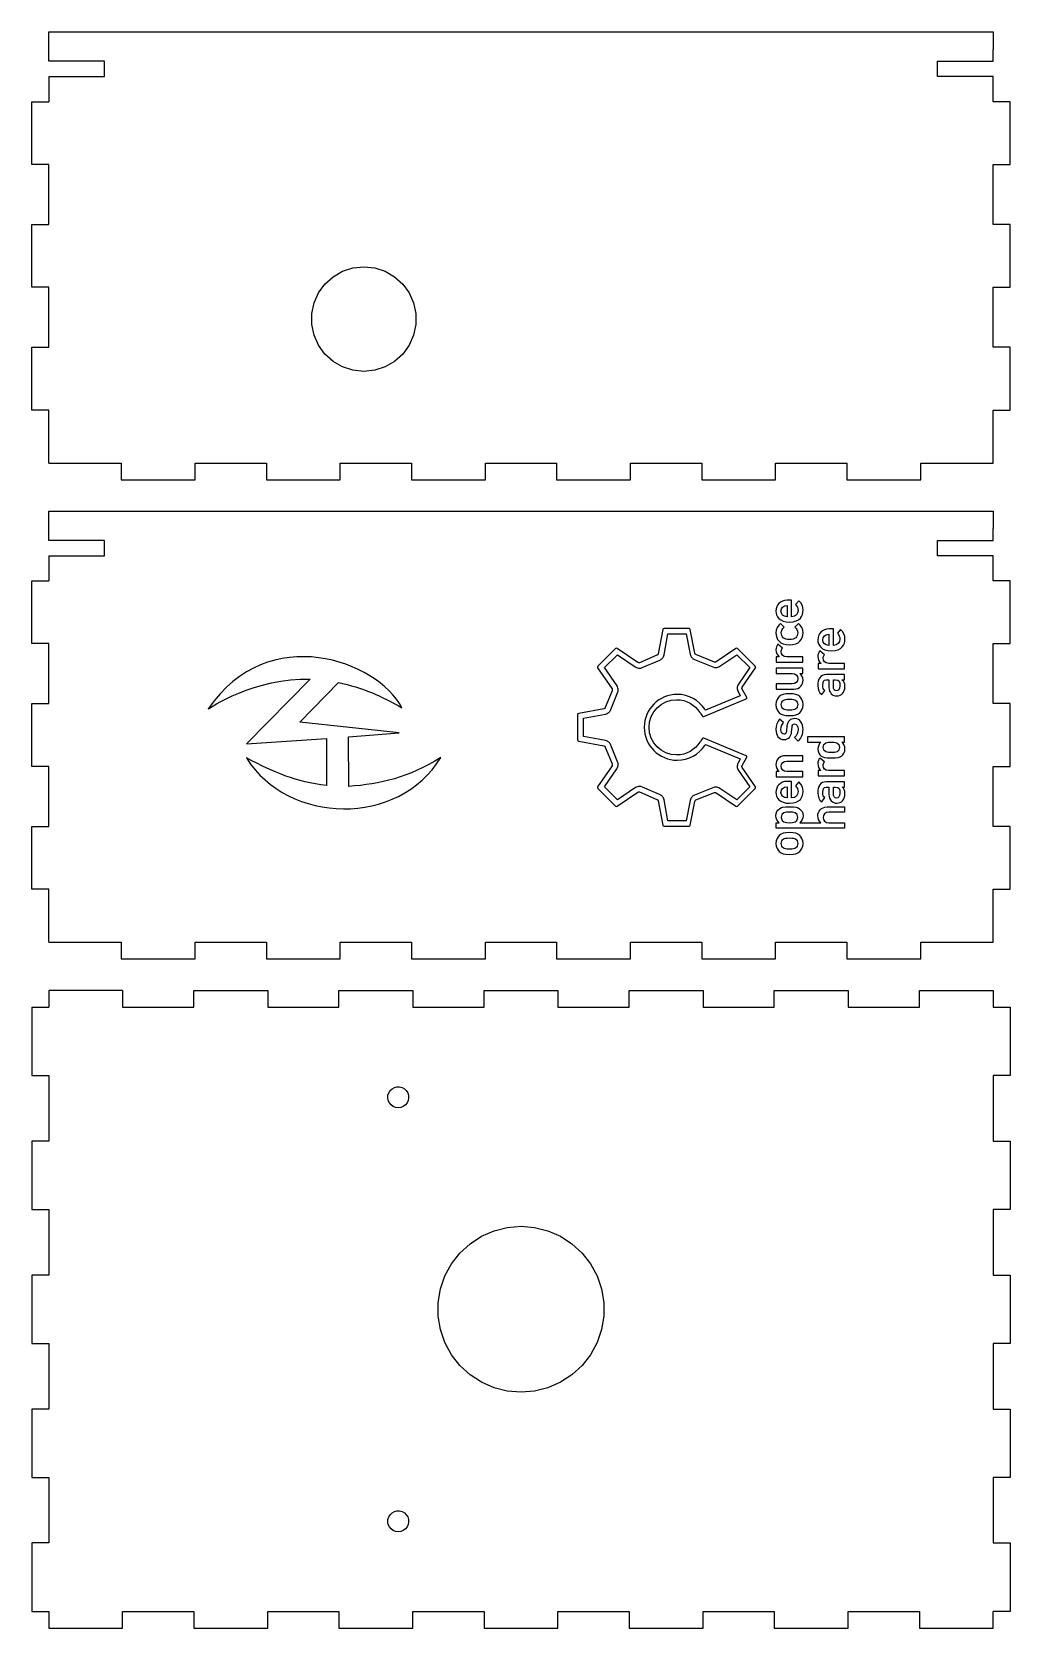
# Model space of a CAD drawing. Extents: x 5 to 414, y 5 to 586.
# Drawn here: x 238.8 to 414, y 5.4 to 291.4 of the extents above; entities that cross this region are included whole.
import ezdxf

# ---------------------------------------------------------------- set-up
doc = ezdxf.new("R2010")
doc.units = 0
for name, color, linetype in [('Enclosure___Back_contour', 7, 'CONTINUOUS'), ('Enclosure___Left_contour', 7, 'CONTINUOUS'), ('Enclosure___Right_contour', 7, 'CONTINUOUS'), ('View003', 7, 'CONTINUOUS')]:
    doc.layers.add(name, color=color, linetype=linetype)

msp = doc.modelspace()

# ---------------------------------------------------------------- linework, layer by layer
at = {"layer": 'Enclosure___Back_contour', "color": 7}
for points in [[(255.02389, 119.676106), (241.7739, 119.676106)], [(241.7739, 119.676106), (241.7739, 116.676101)], [(255.02389, 119.676106), (255.02389, 116.676101), (267.773917, 116.676101), (267.773917, 119.676106), (281.023907, 119.676106), (281.023907, 116.676101), (293.773913, 116.676101), (293.773913, 119.676106), (307.023902, 119.676106), (307.023902, 116.676101), (319.773909, 116.676101), (319.773909, 119.676106), (333.023898, 119.676106), (333.023898, 116.676101), (345.773904, 116.676101), (345.773904, 119.676106), (359.02392, 119.676106), (359.02392, 116.676101), (371.7739, 116.676101), (371.7739, 119.676106), (385.023916, 119.676106), (385.023916, 116.676101), (397.773922, 116.676101), (397.773922, 119.676106), (411.023938, 119.676106), (411.023938, 116.676101), (414.023916, 116.676101), (414.023916, 104.426105), (411.023938, 104.426105), (411.023938, 92.676091), (414.023916, 92.676091), (414.023916, 80.426094), (411.023938, 80.426094), (411.023938, 68.676107), (414.023916, 68.676107), (414.023916, 56.426111), (411.023938, 56.426111), (411.023938, 44.676097), (414.023916, 44.676097), (414.023916, 32.42609), (411.023938, 32.42609), (411.023938, 20.676095), (414.023916, 20.676095), (414.023916, 8.426072), (411.023938, 8.426072)], [(238.773896, 116.676101), (238.773896, 104.426105)], [(238.773896, 116.676101), (241.773901, 116.676101)], [(238.773896, 104.426105), (241.773901, 104.426105)], [(241.7739, 104.426105), (241.7739, 92.676091)], [(302.526912, 100.433092), (302.556915, 100.902093)], [(302.615918, 99.971103), (302.526912, 100.433092)], [(302.556915, 100.902093), (302.701907, 101.349106)], [(302.701907, 101.349106), (302.953923, 101.746114)], [(302.953923, 101.746114), (303.296902, 102.067106)], [(303.296902, 102.067106), (303.708911, 102.294092)], [(303.708911, 102.294092), (304.163915, 102.411091)], [(304.163915, 102.411091), (304.633921, 102.411091)], [(304.633921, 102.411091), (305.088925, 102.294092)], [(305.088925, 102.294092), (305.500908, 102.067106)], [(305.500908, 102.067106), (305.842908, 101.746114)], [(305.842908, 101.746114), (306.094924, 101.349106)], [(306.094924, 101.349106), (306.240921, 100.902093)], [(306.269919, 100.433092), (306.181919, 99.971103)], [(306.240921, 100.902093), (306.269919, 100.433092)], [(302.815916, 99.546103), (302.615917, 99.971103)], [(303.114922, 99.1841), (302.815916, 99.546103)], [(303.494916, 98.907108), (303.114922, 99.1841)], [(303.931902, 98.734097), (303.494916, 98.907108)], [(304.398918, 98.6761), (303.931902, 98.734097)], [(304.864902, 98.734097), (304.398918, 98.6761)], [(305.301915, 98.907108), (304.864902, 98.734097)], [(305.681909, 99.1841), (305.301915, 98.907108)], [(305.98192, 99.546103), (305.681909, 99.1841)], [(306.181919, 99.971103), (305.98192, 99.546103)], [(238.773896, 92.676091), (238.773896, 80.426094)], [(241.7739, 92.676091), (238.773896, 92.676091)], [(238.773896, 80.426094), (241.773901, 80.426094)], [(241.7739, 80.426094), (241.7739, 68.676107)], [(323.949907, 77.223101), (326.398916, 77.426116)], [(326.398916, 77.426116), (328.846921, 77.223101)], [(317.261901, 74.28911), (319.318905, 75.633114)], [(319.318905, 75.633114), (321.568921, 76.620116)], [(321.568921, 76.620116), (323.949907, 77.223101)], [(328.846921, 77.223101), (331.228912, 76.620116)], [(331.228912, 76.620116), (333.478902, 75.633114)], [(333.478902, 75.633114), (335.5349, 74.28911)], [(313.945905, 70.686094), (315.454903, 72.625093)], [(315.454903, 72.625093), (317.261901, 74.28911)], [(335.5349, 74.28911), (337.342903, 72.625093)], [(337.342903, 72.625093), (338.851901, 70.686094)], [(238.773896, 68.676107), (238.773896, 56.426111)], [(241.7739, 68.676107), (238.773896, 68.676107)], [(312.776923, 68.526115), (313.945905, 70.686094)], [(338.851901, 70.686094), (340.02091, 68.526115)], [(311.574921, 63.779093), (311.978913, 66.202094)], [(311.978913, 66.202094), (312.776923, 68.526115)], [(340.02091, 68.526115), (340.81892, 66.202094)], [(340.81892, 66.202094), (341.222912, 63.779093)], [(311.574921, 61.322093), (311.574921, 63.779093)], [(341.222912, 63.779093), (341.222912, 61.322093)], [(311.978913, 58.899092), (311.574921, 61.322093)], [(341.222912, 61.322093), (340.81892, 58.899092)], [(312.776923, 56.575097), (311.978913, 58.899092)], [(340.81892, 58.899092), (340.02091, 56.575097)], [(238.773896, 56.426111), (241.773901, 56.426111)], [(241.7739, 56.426111), (241.7739, 44.676097)], [(313.945905, 54.415092), (312.776923, 56.575097)], [(315.454903, 52.476093), (313.945905, 54.415092)], [(338.851901, 54.415092), (337.342903, 52.476093)], [(340.02091, 56.575097), (338.851901, 54.415092)], [(317.261901, 50.812102), (315.454903, 52.476093)], [(337.342903, 52.476093), (335.5349, 50.812102)], [(319.318905, 49.468098), (317.261901, 50.812102)], [(321.568921, 48.481096), (319.318905, 49.468098)], [(333.478902, 49.468098), (331.228912, 48.481096)], [(335.5349, 50.812102), (333.478902, 49.468098)], [(323.949907, 47.878111), (321.568921, 48.481096)], [(326.398916, 47.676102), (323.949907, 47.878111)], [(328.846921, 47.878111), (326.398916, 47.676102)], [(331.228912, 48.481096), (328.846921, 47.878111)], [(238.773896, 44.676097), (238.773896, 32.42609)], [(241.7739, 44.676097), (238.773896, 44.676097)], [(238.773896, 32.42609), (241.773901, 32.42609)], [(241.7739, 32.42609), (241.7739, 20.676095)], [(302.701907, 25.349086), (302.953923, 25.746094)], [(302.953923, 25.746094), (303.296902, 26.067086)], [(303.296902, 26.067086), (303.708911, 26.294072)], [(303.708911, 26.294072), (304.163915, 26.411097)], [(304.163915, 26.411097), (304.633921, 26.411097)], [(304.633921, 26.411097), (305.088925, 26.294072)], [(305.088925, 26.294072), (305.500908, 26.067086)], [(305.500908, 26.067086), (305.842908, 25.746094)], [(305.842908, 25.746094), (306.094924, 25.349086)], [(302.526912, 24.433072), (302.556915, 24.902073)], [(302.615918, 23.971083), (302.526912, 24.433072)], [(302.556915, 24.902073), (302.701907, 25.349086)], [(302.815916, 23.546083), (302.615917, 23.971083)], [(303.114922, 23.18408), (302.815916, 23.546083)], [(303.494916, 22.907088), (303.114922, 23.18408)], [(303.931902, 22.734077), (303.494916, 22.907088)], [(305.301915, 22.907088), (304.864902, 22.734077)], [(305.681909, 23.18408), (305.301915, 22.907088)], [(305.98192, 23.546083), (305.681909, 23.18408)], [(306.181919, 23.971083), (305.98192, 23.546083)], [(306.094924, 25.349086), (306.240921, 24.902073)], [(306.269919, 24.433072), (306.181919, 23.971083)], [(306.240921, 24.902073), (306.269919, 24.433072)], [(238.773896, 20.676095), (238.773896, 8.426072)], [(241.7739, 20.676095), (238.773896, 20.676095)], [(304.398918, 22.67608), (303.931902, 22.734077)], [(304.864902, 22.734077), (304.398918, 22.67608)], [(238.773896, 8.426072), (241.773901, 8.426072)], [(241.7739, 8.426072), (241.7739, 5.426094)], [(255.02389, 8.426072), (267.773917, 8.426072)], [(255.02389, 5.426094), (255.02389, 8.426072)], [(267.773917, 8.426072), (267.773917, 5.426094)], [(281.023907, 8.426072), (293.773913, 8.426072)], [(281.023907, 5.426094), (281.023907, 8.426072)], [(293.773913, 8.426072), (293.773913, 5.426094)], [(307.023902, 8.426072), (319.773909, 8.426072)], [(307.023902, 5.426094), (307.023902, 8.426072)], [(319.773909, 8.426072), (319.773909, 5.426094)], [(333.023898, 8.426072), (345.773904, 8.426072)], [(333.023898, 5.426094), (333.023898, 8.426072)], [(345.773904, 8.426072), (345.773904, 5.426094)], [(359.02392, 8.426072), (371.7739, 8.426072)], [(359.02392, 5.426094), (359.02392, 8.426072)], [(371.7739, 8.426072), (371.7739, 5.426094)], [(385.023916, 8.426072), (397.773922, 8.426072)], [(385.023916, 5.426094), (385.023916, 8.426072)], [(397.773922, 8.426072), (397.773922, 5.426094)], [(411.023938, 5.426094), (411.023938, 8.426072)], [(241.7739, 5.426094), (255.02389, 5.426094)], [(267.773917, 5.426094), (281.023907, 5.426094)], [(293.773913, 5.426094), (307.023902, 5.426094)], [(319.773909, 5.426094), (333.023898, 5.426094)], [(345.773904, 5.426094), (359.02392, 5.426094)], [(371.7739, 5.426094), (385.023916, 5.426094)], [(397.773922, 5.426094), (411.023938, 5.426094)]]:
    msp.add_lwpolyline(points, dxfattribs=at)
at = {"layer": 'Enclosure___Left_contour', "color": 7}
for points in [[(251.773912, 283.444107), (251.773912, 286.194107), (241.773914, 286.194107), (241.773914, 288.319108), (241.773914, 291.444102), (411.023938, 291.444102), (411.023938, 288.319108)], [(401.023931, 286.194107), (411.023938, 286.194107)], [(401.023931, 283.444107), (401.023931, 286.194107)], [(411.023938, 286.194107), (411.023938, 288.319108)], [(241.773914, 283.444107), (251.773912, 283.444107)], [(241.773914, 283.444107), (241.773914, 278.9441)], [(411.023938, 283.444107), (401.023931, 283.444107)], [(411.023938, 278.9441), (411.023938, 283.444107)], [(241.773914, 214.194096), (241.773914, 223.694093), (238.773912, 223.694093), (238.773912, 234.944097), (241.773914, 234.944097), (241.773914, 245.694092), (238.773912, 245.694092), (238.773912, 256.944096), (241.773914, 256.944096), (241.773914, 267.694098), (238.773912, 267.694098), (238.773912, 278.9441), (241.773914, 278.9441)], [(414.023916, 278.9441), (411.023938, 278.9441)], [(414.023916, 267.694098), (414.023916, 278.9441)], [(411.023938, 267.694098), (414.023916, 267.694098)], [(411.023938, 256.944096), (411.023938, 267.694098)], [(414.023916, 256.944096), (411.023938, 256.944096)], [(414.023916, 245.694092), (414.023916, 256.944096)], [(294.418914, 248.550083), (296.28293, 249.15508)], [(296.28293, 249.15508), (298.23193, 249.360105)], [(298.23193, 249.360105), (300.180931, 249.15508)], [(300.180931, 249.15508), (302.04492, 248.550083)], [(290.112926, 244.673091), (291.264922, 246.258104)], [(291.264922, 246.258104), (292.72193, 247.570093)], [(292.72193, 247.570093), (294.418914, 248.550083)], [(302.04492, 248.550083), (303.742937, 247.570093)], [(303.742937, 247.570093), (305.198912, 246.258104)], [(305.198912, 246.258104), (306.350935, 244.673091)], [(289.315922, 242.8821), (290.112926, 244.673091)], [(306.350935, 244.673091), (307.147912, 242.8821)], [(411.023938, 245.694092), (414.023916, 245.694092)], [(411.023938, 234.944097), (411.023938, 245.694092)], [(288.907934, 240.965088), (289.315922, 242.8821)], [(288.907934, 239.005081), (288.907934, 240.965088)], [(307.147913, 242.8821), (307.555926, 240.965088)], [(307.555926, 240.965088), (307.555926, 239.005081)], [(289.315922, 237.088095), (288.907934, 239.005081)], [(307.555926, 239.005081), (307.147913, 237.088095)], [(290.112926, 235.298083), (289.315922, 237.088095)], [(291.264922, 233.712091), (290.112926, 235.298083)], [(306.350935, 235.298083), (305.198912, 233.712091)], [(307.147913, 237.088095), (306.350935, 235.298083)], [(414.023916, 234.944097), (411.023938, 234.944097)], [(414.023916, 223.694093), (414.023916, 234.944097)], [(292.72193, 232.401081), (291.264922, 233.712091)], [(294.418914, 231.421091), (292.72193, 232.401081)], [(303.742937, 232.401081), (302.04492, 231.421091)], [(305.198912, 233.712091), (303.742937, 232.401081)], [(296.28293, 230.815089), (294.418914, 231.421091)], [(298.23193, 230.61009), (296.28293, 230.815089)], [(300.180931, 230.815089), (298.23193, 230.61009)], [(302.04492, 231.421091), (300.180931, 230.815089)], [(411.023938, 223.694093), (414.023916, 223.694093)], [(411.023938, 214.194096), (411.023938, 223.694093)], [(241.773914, 214.194096), (254.773912, 214.194096)], [(254.773912, 214.194096), (254.773912, 211.194092)], [(268.023922, 214.194096), (280.773928, 214.194096)], [(268.023922, 211.194092), (268.023922, 214.194096)], [(280.773928, 214.194096), (280.773928, 211.194092)], [(294.023918, 214.194096), (306.773924, 214.194096)], [(294.023918, 211.194092), (294.023918, 214.194096)], [(306.773924, 214.194096), (306.773924, 211.194092)], [(320.023913, 214.194096), (332.77392, 214.194096)], [(320.023913, 211.194092), (320.023913, 214.194096)], [(332.77392, 214.194096), (332.77392, 211.194092)], [(346.023909, 214.194096), (358.773915, 214.194096)], [(346.023909, 211.194092), (346.023909, 214.194096)], [(358.773915, 214.194096), (358.773915, 211.194092)], [(372.023931, 214.194096), (384.773911, 214.194096)], [(372.023931, 211.194092), (372.023931, 214.194096)], [(384.773911, 214.194096), (384.773911, 211.194092)], [(398.023927, 214.194096), (411.023938, 214.194096)], [(398.023927, 211.194092), (398.023927, 214.194096)], [(254.773912, 211.194092), (268.023922, 211.194092)], [(280.773928, 211.194092), (294.023918, 211.194092)], [(306.773924, 211.194092), (320.023913, 211.194092)], [(332.77392, 211.194092), (346.023909, 211.194092)], [(358.773915, 211.194092), (372.023931, 211.194092)], [(384.773911, 211.194092), (398.023927, 211.194092)]]:
    msp.add_lwpolyline(points, dxfattribs=at)
at = {"layer": 'Enclosure___Right_contour', "color": 7}
for points in [[(251.77369, 197.586142), (251.77369, 200.336142), (241.773691, 200.336142), (241.773691, 202.461143), (241.773691, 205.586163), (411.0237, 205.586163), (411.0237, 202.461143)], [(401.02372, 200.336142), (411.0237, 200.336142)], [(401.02372, 197.586142), (401.02372, 200.336142)], [(411.0237, 200.336142), (411.0237, 202.461143)], [(241.773691, 197.586142), (251.77369, 197.586142)], [(241.773691, 197.586142), (241.773691, 193.086162)], [(411.0237, 197.586142), (401.02372, 197.586142)], [(411.0237, 193.086162), (411.0237, 197.586142)], [(241.773691, 128.336138), (241.773691, 137.836161), (238.77369, 137.836161), (238.77369, 149.086139), (241.773691, 149.086139), (241.773691, 159.83616), (238.77369, 159.83616), (238.77369, 171.086164), (241.773691, 171.086164), (241.773691, 181.836158), (238.77369, 181.836158), (238.77369, 193.086162), (241.773691, 193.086162)], [(414.023916, 193.086162), (411.0237, 193.086162)], [(414.023916, 181.836158), (414.023916, 193.086162)], [(411.0237, 181.836158), (414.023916, 181.836158)], [(411.0237, 171.086164), (411.0237, 181.836158)], [(414.023916, 171.086164), (411.0237, 171.086164)], [(414.023916, 159.83616), (414.023916, 171.086164)], [(411.0237, 159.83616), (414.023916, 159.83616)], [(411.0237, 149.086139), (411.0237, 159.83616)], [(414.023916, 149.086139), (411.0237, 149.086139)], [(414.023916, 137.836161), (414.023916, 149.086139)], [(411.0237, 137.836161), (414.023916, 137.836161)], [(411.0237, 128.336138), (411.0237, 137.836161)], [(241.773691, 128.336138), (254.773689, 128.336138)], [(254.773689, 128.336138), (254.773689, 125.33616)], [(268.02371, 128.336138), (280.77369, 128.336138)], [(268.02371, 125.33616), (268.02371, 128.336138)], [(280.77369, 128.336138), (280.77369, 125.33616)], [(294.023706, 128.336138), (306.773712, 128.336138)], [(294.023706, 125.33616), (294.023706, 128.336138)], [(306.773712, 128.336138), (306.773712, 125.33616)], [(320.023702, 128.336138), (332.773708, 128.336138)], [(320.023702, 125.33616), (320.023702, 128.336138)], [(332.773708, 128.336138), (332.773708, 125.33616)], [(346.023697, 128.336138), (358.773704, 128.336138)], [(346.023697, 125.33616), (346.023697, 128.336138)], [(358.773704, 128.336138), (358.773704, 125.33616)], [(372.023693, 128.336138), (384.773699, 128.336138)], [(372.023693, 125.33616), (372.023693, 128.336138)], [(384.773699, 128.336138), (384.773699, 125.33616)], [(398.023715, 128.336138), (411.0237, 128.336138)], [(398.023715, 125.33616), (398.023715, 128.336138)], [(254.773689, 125.33616), (268.02371, 125.33616)], [(280.77369, 125.33616), (294.023706, 125.33616)], [(306.773712, 125.33616), (320.023702, 125.33616)], [(332.773708, 125.33616), (346.023697, 125.33616)], [(358.773704, 125.33616), (372.023693, 125.33616)], [(384.773699, 125.33616), (398.023715, 125.33616)]]:
    msp.add_lwpolyline(points, dxfattribs=at)
at = {"layer": 'View003', "color": 1}
for points in [[(374.86463, 189.622613), (374.077495, 189.622613)], [(374.86463, 186.661661), (374.86463, 189.622613)], [(376.166909, 189.528686), (375.576888, 188.835213)], [(374.077759, 188.666673), (374.077759, 186.661661)], [(351.792421, 184.356872), (350.98359, 180.007387)], [(356.501475, 184.548695), (352.02499, 184.549225)], [(352.026048, 179.831968), (352.726136, 183.59646), (356.011731, 183.59646)], [(356.011731, 183.59646), (356.69224, 179.939389)], [(357.523296, 180.11322), (356.733779, 184.355814)], [(373.524515, 184.759836), (372.896659, 185.462569)], [(376.111082, 185.462569), (375.483226, 184.759836)], [(382.368478, 184.465883), (381.580813, 184.465883)], [(381.581078, 183.510473), (381.581078, 181.505461)], [(382.368478, 181.505461), (382.368478, 184.465883)], [(383.670757, 184.372486), (383.080207, 183.679013)], [(343.321256, 180.944277), (340.156046, 177.779066)], [(347.315406, 178.437879), (343.621823, 180.972058)], [(364.904642, 180.972058), (361.392827, 178.561968)], [(368.370683, 177.778537), (365.205473, 180.944277)], [(373.262049, 181.022596), (372.437343, 181.716069)], [(380.766161, 179.838321), (379.941455, 180.531794)], [(340.128265, 177.478764), (342.707423, 173.720358)], [(343.599598, 174.257991), (341.356461, 177.526125), (343.680296, 179.849431), (346.882548, 177.652066)], [(350.762133, 179.749947), (347.651692, 178.416712)], [(348.133233, 177.540677), (351.243675, 178.873647), (351.243675, 178.873912)], [(357.508479, 178.97366), (360.793281, 177.658416)], [(361.054954, 178.537097), (357.74634, 179.861602)], [(362.038146, 177.777479), (365.058629, 179.850225), (367.381936, 177.526654), (365.350994, 174.567554)], [(366.030708, 174.028333), (368.398465, 177.478235)], [(372.634193, 179.485631), (372.634193, 179.467111), (372.128309, 179.467111), (372.128309, 178.511171), (376.878903, 178.511171)], [(376.37302, 176.488961), (376.37302, 176.507481), (376.879432, 176.507481), (376.879432, 177.462892), (372.128309, 177.462892), (372.128309, 176.507481), (374.958028, 176.507481)], [(376.878903, 178.511171), (376.878903, 179.467111), (374.021138, 179.467111)], [(380.138305, 178.301886), (380.138305, 178.282836), (379.632422, 178.282836), (379.632422, 177.327425), (384.383015, 177.327425)], [(384.383015, 177.327425), (384.383015, 178.282836), (381.524722, 178.282836)], [(374.958028, 174.623913), (372.128309, 174.623913), (372.128309, 173.668502), (375.286376, 173.668502)], [(381.084455, 175.32109), (381.581078, 175.32109), (381.581078, 173.999761)], [(384.383015, 175.321354), (384.383015, 176.277294), (381.140811, 176.277294)], [(382.367949, 174.178354), (382.367949, 175.321354), (382.714817, 175.321354)], [(383.96127, 175.302569), (383.96127, 175.32109), (384.383015, 175.32109), (384.383015, 175.321354)], [(342.731765, 173.382485), (341.497483, 170.367293)], [(342.488083, 170.014604), (343.718131, 173.019212)], [(359.159744, 168.789583), (366.739527, 171.926218)], [(365.284848, 173.249664), (365.284848, 173.2494), (365.695217, 172.481314), (359.465073, 169.903214)], [(366.831602, 172.17625), (366.019331, 173.697604)], [(380.269538, 172.697481), (380.841038, 173.447311)], [(336.551363, 169.075597), (336.551363, 164.598847)], [(341.242954, 170.145043), (336.744244, 169.307637)], [(341.526588, 164.465497), (337.609696, 165.19416), (337.609696, 168.479756), (341.522883, 169.207889)], [(358.643277, 169.262393), (358.876375, 168.881658)], [(373.412332, 167.689713), (372.719388, 168.279733)], [(374.049449, 167.014761), (373.993622, 166.227625)], [(374.88368, 166.011725), (374.958557, 166.855217)], [(336.744244, 164.367072), (341.242954, 163.529931)], [(341.497483, 163.307681), (342.731765, 160.292225)], [(343.716015, 160.658937), (342.486496, 163.663016)], [(358.876375, 164.792522), (358.643277, 164.411787)], [(366.739263, 161.747697), (359.159744, 164.884597)], [(359.464808, 163.771231), (365.695217, 161.193395), (365.284848, 160.42531)], [(375.427134, 164.999958), (376.082772, 164.334796)], [(384.383015, 164.184777), (384.383015, 165.140452), (377.711017, 165.140452), (377.711017, 164.184777), (380.138305, 164.184777)], [(383.886392, 164.184777), (384.383015, 164.184777)], [(366.019067, 159.976312), (366.831338, 161.497666)], [(374.049713, 160.794936), (376.878903, 160.794936), (376.878903, 161.750611), (373.721365, 161.750611)], [(380.766161, 160.632746), (379.941455, 161.325954)], [(342.707423, 159.954352), (340.128265, 156.19621)], [(346.885723, 156.025025), (343.679767, 153.82475), (341.356196, 156.14832), (343.59854, 159.415395)], [(365.352052, 159.105304), (367.381936, 156.148056), (365.058629, 153.823956), (362.037088, 155.896966)], [(368.3982, 156.195945), (366.030444, 159.645583)], [(372.634193, 158.930417), (372.634193, 158.911367), (372.128309, 158.911367), (372.128309, 157.955692), (376.878903, 157.955692)], [(376.878903, 157.955692), (376.878903, 158.911367), (374.049713, 158.911367)], [(380.138305, 159.095781), (380.138305, 159.076996), (379.632422, 159.076996), (379.632422, 158.121321), (384.383015, 158.121321)], [(384.383015, 158.121321), (384.383015, 159.076996), (381.524722, 159.076996)], [(340.156046, 155.895643), (343.321256, 152.730168)], [(343.621823, 152.702387), (347.315406, 155.236831)], [(347.651692, 155.257733), (350.762133, 153.924233)], [(351.242881, 154.799475), (351.243146, 154.800004), (348.150167, 156.125566)], [(360.79434, 156.016029), (357.502394, 154.698668)], [(357.746075, 153.812314), (361.05469, 155.136818)], [(361.392563, 155.111683), (364.904377, 152.701858)], [(365.205208, 152.729639), (368.370419, 155.895379)], [(374.86463, 157.139981), (374.077495, 157.139981)], [(374.077759, 156.184306), (374.077759, 154.179029)], [(374.86463, 154.179029), (374.86463, 157.139981)], [(376.166909, 157.046319), (375.576888, 156.352846)], [(381.084455, 156.115515), (381.581078, 156.115515), (381.581078, 154.794186)], [(384.383015, 156.115515), (384.383015, 157.071454), (381.140811, 157.071454)], [(382.367949, 154.972515), (382.367949, 156.115515), (382.714817, 156.115515)], [(383.96127, 156.096729), (383.96127, 156.115515), (384.383015, 156.115515)], [(350.98359, 153.666793), (351.792421, 149.317572)], [(356.691975, 153.731881), (356.011996, 150.07772), (352.726136, 150.077456), (352.025254, 153.840889)], [(356.733515, 149.317837), (357.523031, 153.560431)], [(380.269538, 153.491906), (380.841038, 154.241471)], [(381.224949, 152.575125), (384.383015, 152.575125), (384.383015, 151.61945), (381.553297, 151.61945)], [(352.024725, 149.124691), (356.501211, 149.124956)], [(384.383015, 148.780206), (372.128574, 148.780206), (372.128574, 149.739586), (372.625197, 149.739586)], [(376.373284, 149.739586), (380.138305, 149.736146)], [(381.553297, 149.736146), (384.383015, 149.736146), (384.383015, 148.780206)]]:
    msp.add_lwpolyline(points, dxfattribs=at)
msp.add_lwpolyline([(351.792421, 184.356872)], close=True, dxfattribs=at)
at = {"layer": 'View003', "color": 3}
for points in [[(288.647765, 175.448169), (277.18941, 163.888507), (291.571282, 164.832433), (291.571282, 160.77793), (291.571282, 156.415862)], [(295.537292, 156.228904), (295.514023, 165.110117), (304.577965, 165.874293), (286.795959, 167.775343), (293.694568, 174.837394)]]:
    msp.add_lwpolyline(points, dxfattribs=at)
msp.add_lwpolyline([(270.359437, 170.163119)], close=True, dxfattribs=at)
at = {"layer": 'View003', "color": 1}
for points in [[(374.077495, 189.622613), (372.849563, 189.622613), (372.071953, 188.712975), (372.071953, 187.664167)], [(375.576888, 188.835213), (375.867401, 188.553961), (376.036205, 188.16079), (376.036205, 187.7954)], [(376.935259, 187.814186), (376.935259, 188.451302), (376.710363, 189.060638), (376.166909, 189.528686)], [(372.071953, 187.664167), (372.071953, 186.745269), (372.672028, 185.705721), (374.517761, 185.705721)], [(372.971801, 187.664167), (372.971801, 188.226406), (373.355711, 188.638363), (374.077759, 188.666673)], [(374.077759, 186.661661), (373.355711, 186.680181), (372.971801, 187.101927), (372.971801, 187.664167)], [(374.517761, 185.705721), (376.466418, 185.705721), (376.935259, 186.839461), (376.935259, 187.814186)], [(376.036205, 187.7954), (376.036205, 187.139233), (375.642505, 186.661661), (374.86463, 186.661661)], [(352.02499, 184.549225), (351.916775, 184.549489), (351.812529, 184.462706), (351.792421, 184.356872)], [(356.733779, 184.355814), (356.714465, 184.461647), (356.609425, 184.548695), (356.501475, 184.548695)], [(372.896659, 185.462569), (372.418557, 185.050613), (372.071953, 184.478583), (372.071953, 183.757329)], [(372.071953, 183.757329), (372.071953, 182.661161), (372.765426, 181.602298), (374.507972, 181.602298)], [(373.027892, 183.795165), (373.027892, 184.188336), (373.234003, 184.525944), (373.524515, 184.759836)], [(374.507972, 182.557973), (373.468159, 182.557973), (373.027892, 183.01729), (373.027892, 183.795165)], [(375.979849, 183.795165), (375.979849, 183.017554), (375.539053, 182.557973), (374.507972, 182.557973)], [(374.507972, 181.602298), (376.242315, 181.602298), (376.935259, 182.661161), (376.935259, 183.757329)], [(375.483226, 184.759836), (375.773738, 184.525679), (375.979849, 184.188336), (375.979849, 183.795165)], [(376.935259, 183.757329), (376.935259, 184.478848), (376.58839, 185.050877), (376.111082, 185.462569)], [(381.580813, 184.465883), (380.353411, 184.465883), (379.575801, 183.557304), (379.575801, 182.507967)], [(380.47512, 182.507967), (380.47512, 183.070206), (380.859559, 183.482692), (381.581078, 183.510473)], [(383.080207, 183.679013), (383.371249, 183.397761), (383.539524, 183.004061), (383.539524, 182.6392)], [(384.439107, 182.657986), (384.439107, 183.295102), (384.214211, 183.903908), (383.670757, 184.372486)], [(343.621823, 180.972058), (343.532923, 181.032647), (343.397721, 181.020741), (343.321256, 180.944277)], [(365.205473, 180.944277), (365.129008, 181.020741), (364.993542, 181.033177), (364.904642, 180.972058)], [(372.437343, 181.716069), (372.212447, 181.425027), (372.071953, 181.107263), (372.071953, 180.722823)], [(372.071953, 180.722823), (372.071953, 180.21694), (372.259543, 179.785404), (372.634193, 179.485631)], [(373.027893, 180.39474), (373.027893, 180.638686), (373.093509, 180.7977), (373.262049, 181.022596)], [(374.021138, 179.467111), (373.327665, 179.467111), (373.027893, 179.925898), (373.027893, 180.39474)], [(379.575801, 182.507967), (379.575801, 181.589598), (380.175347, 180.549521), (382.02108, 180.549521)], [(379.941455, 180.531794), (379.716559, 180.241281), (379.576065, 179.922458), (379.576065, 179.538548)], [(381.581078, 181.505461), (380.859559, 181.523981), (380.47512, 181.945727), (380.47512, 182.507967)], [(382.02108, 180.549521), (383.970265, 180.549521), (384.439107, 181.683261), (384.439107, 182.657986)], [(383.539524, 182.6392), (383.539524, 181.983033), (383.145824, 181.505461), (382.368478, 181.505461)], [(340.156046, 177.779066), (340.079581, 177.702602), (340.067146, 177.567664), (340.128265, 177.478764)], [(346.882548, 177.652066), (347.146338, 177.475325), (347.378906, 177.436695), (347.612004, 177.431404)], [(347.651692, 178.416712), (347.555648, 178.36697), (347.404836, 178.376495), (347.315406, 178.437879)], [(347.612004, 177.431404), (347.777369, 177.432991), (347.946173, 177.457333), (348.133233, 177.540677)], [(350.98359, 180.007387), (350.963746, 179.901554), (350.864263, 179.785666), (350.762133, 179.749947)], [(351.243675, 178.873912), (351.468571, 178.967575), (351.609594, 179.092722), (351.732096, 179.230835)], [(351.732096, 179.230835), (351.860419, 179.385087), (351.97075, 179.558389), (352.026048, 179.831968)], [(356.69224, 179.939389), (356.747008, 179.66237), (356.862896, 179.482454), (356.996775, 179.327408)], [(356.996775, 179.327408), (357.125627, 179.186914), (357.275381, 179.061766), (357.508479, 178.97366)], [(357.74634, 179.861602), (357.643417, 179.894145), (357.542611, 180.006858), (357.523296, 180.11322)], [(360.793281, 177.658416), (360.988015, 177.574543), (361.152056, 177.556816), (361.30234, 177.555229)], [(361.392827, 178.561968), (361.303927, 178.501114), (361.152056, 178.489737), (361.054954, 178.537097)], [(361.30234, 177.555229), (361.539406, 177.560785), (361.767477, 177.599679), (362.038146, 177.777479)], [(368.398465, 177.478235), (368.459054, 177.567135), (368.446619, 177.702602), (368.370683, 177.778537)], [(379.576065, 179.538548), (379.576065, 179.032665), (379.763655, 178.601658), (380.138305, 178.301886)], [(380.531476, 179.210465), (380.531476, 179.454411), (380.597093, 179.613425), (380.766161, 179.838321)], [(381.524722, 178.282836), (380.831778, 178.282836), (380.531476, 178.741623), (380.531476, 179.210465)], [(365.350994, 174.567554), (365.179544, 174.308527), (365.138004, 174.076752), (365.134565, 173.851856)], [(374.958028, 176.507481), (375.604405, 176.507481), (375.979584, 176.104521), (375.979584, 175.570063)], [(375.979584, 175.570063), (375.979584, 175.026873), (375.604405, 174.623913), (374.958028, 174.623913)], [(375.286376, 173.668502), (376.363759, 173.668502), (376.935259, 174.511994), (376.935259, 175.261558)], [(376.935259, 175.261558), (376.935259, 175.757652), (376.74767, 176.189188), (376.37302, 176.488961)], [(381.140811, 176.277294), (379.969765, 176.277294), (379.576065, 175.471108), (379.576065, 174.300063)], [(380.47512, 174.346365), (380.47512, 175.030577), (380.634928, 175.32109), (381.084455, 175.32109)], [(382.714817, 175.321354), (383.455386, 175.321354), (383.539524, 175.049627), (383.539524, 174.253231)], [(384.439372, 174.130994), (384.439372, 174.777371), (384.289618, 175.105719), (383.96127, 175.302569)], [(342.707423, 173.720358), (342.768542, 173.631458), (342.77939, 173.479058), (342.731765, 173.382485)], [(343.819996, 173.524037), (343.813911, 173.758987), (343.777133, 173.98547), (343.599598, 174.257991)], [(343.718131, 173.019212), (343.7983, 173.207595), (343.817879, 173.367933), (343.819996, 173.524037)], [(354.394333, 172.740077), (351.133608, 172.739547), (348.491479, 170.097683), (348.49095, 166.837222)], [(349.338146, 166.836958), (349.338146, 169.570897), (351.554561, 171.787312), (354.288765, 171.787312)], [(354.288765, 171.787312), (356.040836, 171.787312), (357.579388, 170.876352), (358.458863, 169.502635)], [(359.325373, 170.079956), (358.273654, 171.679891), (356.455173, 172.740077), (354.394333, 172.740077)], [(365.134565, 173.851856), (365.136681, 173.66215), (365.168167, 173.467416), (365.284848, 173.249664)], [(366.019331, 173.697604), (365.965092, 173.790737), (365.96959, 173.939433), (366.030708, 174.028333)], [(366.739527, 171.926218), (366.839275, 171.967493), (366.88055, 172.079677), (366.831602, 172.17625)], [(372.681288, 172.337383), (372.390776, 172.074917), (372.071953, 171.63465), (372.071953, 170.894081)], [(374.49924, 172.852527), (373.477684, 172.852527), (373.084249, 172.702773), (372.681288, 172.337383)], [(373.027893, 170.894081), (373.027893, 171.222165), (373.177647, 171.521938), (373.374761, 171.662431)], [(373.374761, 171.662431), (373.627438, 171.840761), (373.815028, 171.896588), (374.508501, 171.896588)], [(376.326453, 172.337383), (375.923493, 172.702773), (375.529528, 172.852527), (374.49924, 172.852527)], [(374.508501, 171.896588), (375.192713, 171.896588), (375.379774, 171.840761), (375.63298, 171.662431)], [(375.63298, 171.662431), (375.82983, 171.521938), (375.979849, 171.222165), (375.979849, 170.894081)], [(376.935259, 170.894081), (376.935259, 171.63465), (376.616965, 172.074917), (376.326453, 172.337383)], [(379.576065, 174.300063), (379.576065, 173.588069), (379.763126, 173.062871), (380.269538, 172.697481)], [(380.841038, 173.447311), (380.569311, 173.61585), (380.47512, 173.849742), (380.47512, 174.346365)], [(381.581078, 173.999761), (381.581078, 172.978733), (382.227984, 172.453536), (382.986809, 172.453536)], [(382.939978, 173.353648), (382.593109, 173.353648), (382.367949, 173.616115), (382.367949, 174.178354)], [(383.539524, 174.253231), (383.539524, 173.606854), (383.258272, 173.353648), (382.939978, 173.353648)], [(382.986809, 172.453536), (383.811515, 172.453536), (384.439372, 173.072131), (384.439372, 174.130994)], [(336.744244, 169.307637), (336.638146, 169.288058), (336.551363, 169.183547), (336.551363, 169.075597)], [(341.497483, 170.367293), (341.463617, 170.2649), (341.349052, 170.165152), (341.242954, 170.145043)], [(341.522883, 169.207889), (341.799902, 169.265039), (341.974527, 169.376429), (342.129044, 169.506868)], [(342.129044, 169.506868), (342.269273, 169.633339), (342.396273, 169.779918), (342.488083, 170.014604)], [(358.458863, 169.502635), (358.526596, 169.428287), (358.600415, 169.332508), (358.643277, 169.262393)], [(358.876375, 168.881658), (358.932731, 168.790112), (359.059996, 168.748308), (359.159744, 168.789583)], [(359.465073, 169.903214), (359.420358, 169.965127), (359.374321, 170.022277), (359.325373, 170.079956)], [(372.071953, 170.894081), (372.071953, 170.154042), (372.390776, 169.713775), (372.681288, 169.451308)], [(372.681288, 169.451308), (373.084513, 169.085919), (373.477684, 168.935636), (374.49924, 168.935636)], [(373.374761, 170.126261), (373.177911, 170.266225), (373.027893, 170.566527), (373.027893, 170.894081)], [(374.49924, 169.891575), (373.815028, 169.891575), (373.627438, 169.947931), (373.374761, 170.126261)], [(375.63298, 170.126261), (375.379774, 169.947931), (375.192713, 169.891575), (374.49924, 169.891575)], [(374.49924, 168.935636), (375.529792, 168.935636), (375.923493, 169.085919), (376.326453, 169.451308)], [(375.979849, 170.894081), (375.979849, 170.566527), (375.830095, 170.266225), (375.63298, 170.126261)], [(376.326453, 169.451308), (376.616965, 169.713775), (376.935259, 170.154042), (376.935259, 170.894081)], [(348.49095, 166.837222), (348.491479, 163.577027), (351.133608, 160.934897), (354.394333, 160.933839)], [(354.288765, 161.886339), (351.554561, 161.886339), (349.338146, 164.103018), (349.338146, 166.836958)], [(372.719388, 168.279733), (372.325688, 167.811156), (372.072482, 167.249181), (372.072482, 166.414686)], [(372.072482, 166.414686), (372.072482, 165.412179), (372.569105, 164.643829), (373.534305, 164.643829)], [(372.972065, 166.41495), (372.972065, 166.930623), (373.150395, 167.315063), (373.412332, 167.689713)], [(373.543565, 165.600033), (373.216011, 165.600033), (372.972065, 165.806144), (372.972065, 166.41495)], [(373.534305, 164.643829), (374.349222, 164.643829), (374.818063, 165.224854), (374.88368, 166.011725)], [(373.993622, 166.227625), (373.955786, 165.749788), (373.749676, 165.600033), (373.543565, 165.600033)], [(375.473701, 168.392181), (374.71514, 168.392181), (374.115065, 167.999011), (374.049449, 167.014761)], [(374.958557, 166.855217), (374.986338, 167.183565), (375.08979, 167.436242), (375.427134, 167.436242)], [(375.427134, 167.436242), (375.830095, 167.436242), (376.03594, 167.042277), (376.03594, 166.499088)], [(376.03594, 166.499088), (376.03594, 165.861971), (375.830359, 165.412179), (375.427134, 164.999958)], [(376.935524, 166.424475), (376.935524, 167.530169), (376.401595, 168.392181), (375.473701, 168.392181)], [(376.082772, 164.334796), (376.654272, 164.943867), (376.935524, 165.656125), (376.935524, 166.424475)], [(336.551363, 164.598847), (336.551363, 164.491162), (336.638146, 164.386652), (336.744244, 164.367072)], [(341.242954, 163.529931), (341.349052, 163.509822), (341.463617, 163.410339), (341.497483, 163.307681)], [(342.128779, 164.167577), (341.973733, 164.298281), (341.798579, 164.40967), (341.526588, 164.465497)], [(342.486496, 163.663016), (342.39495, 163.895585), (342.26795, 164.042164), (342.128779, 164.167577)], [(358.458863, 164.171016), (357.579388, 162.797564), (356.040836, 161.886339), (354.288765, 161.886339)], [(354.394333, 160.933839), (356.455173, 160.934368), (358.27339, 161.994289), (359.325108, 163.594489)], [(358.643277, 164.411787), (358.600415, 164.341408), (358.526596, 164.245893), (358.458863, 164.171016)], [(359.159744, 164.884597), (359.059996, 164.926137), (358.932731, 164.884597), (358.876375, 164.792522)], [(359.325108, 163.594489), (359.373792, 163.651639), (359.419565, 163.708525), (359.464808, 163.771231)], [(380.138305, 164.184777), (379.800961, 163.828648), (379.576065, 163.444473), (379.576065, 162.957111)], [(380.531476, 163.247623), (380.531476, 164.137946), (381.31914, 164.184777), (382.003353, 164.184777)], [(382.003353, 162.301208), (381.272045, 162.301208), (380.531476, 162.34804), (380.531476, 163.247623)], [(382.003353, 164.184777), (382.696826, 164.184777), (383.483432, 164.137946), (383.483432, 163.247623)], [(383.483432, 163.247623), (383.483432, 162.34804), (382.743393, 162.301208), (382.003353, 162.301208)], [(384.439372, 162.957111), (384.439372, 163.444473), (384.213947, 163.885004), (383.886392, 164.184777)], [(342.731765, 160.292225), (342.77939, 160.195387), (342.768542, 160.042987), (342.707423, 159.954352)], [(343.818938, 160.14935), (343.817615, 160.304395), (343.797771, 160.468437), (343.716015, 160.658937)], [(365.284848, 160.42531), (365.166579, 160.204383), (365.136417, 160.006475), (365.134565, 159.821795)], [(366.831338, 161.497666), (366.88055, 161.593975), (366.839011, 161.706422), (366.739263, 161.747697)], [(373.721365, 161.750611), (372.643453, 161.750611), (372.071953, 160.907383), (372.071953, 160.167079)], [(373.028157, 159.857781), (373.028157, 160.391975), (373.402807, 160.794936), (374.049713, 160.794936)], [(379.576065, 162.957111), (379.576065, 162.376086), (379.838003, 161.954604), (380.194661, 161.682877)], [(379.941455, 161.325954), (379.716559, 161.035442), (379.576065, 160.717148), (379.576065, 160.332708)], [(379.576065, 160.332708), (379.576065, 159.826825), (379.763655, 159.395554), (380.138305, 159.095781)], [(380.194661, 161.682877), (380.531476, 161.420411), (380.840509, 161.345533), (382.003353, 161.345533)], [(380.531476, 160.00489), (380.531476, 160.248571), (380.597093, 160.40785), (380.766161, 160.632746)], [(382.003353, 161.345533), (383.174399, 161.345533), (383.483432, 161.420411), (383.820776, 161.682877)], [(383.820776, 161.682877), (384.176905, 161.954604), (384.439372, 162.376086), (384.439372, 162.957111)], [(343.59854, 159.415395), (343.77634, 159.688181), (343.813646, 159.912283), (343.818938, 160.14935)], [(365.134565, 159.821795), (365.138269, 159.594254), (365.180073, 159.364331), (365.352052, 159.105304)], [(366.030444, 159.645583), (365.96959, 159.734483), (365.964827, 159.883443), (366.019067, 159.976312)], [(372.071953, 160.167079), (372.071953, 159.661196), (372.259543, 159.229925), (372.634193, 158.930417)], [(374.049713, 158.911367), (373.402807, 158.911367), (373.028157, 159.314327), (373.028157, 159.857781)], [(381.524722, 159.076996), (380.831778, 159.076996), (380.531476, 159.536313), (380.531476, 160.00489)], [(340.128265, 156.19621), (340.067146, 156.107045), (340.079581, 155.971843), (340.156046, 155.895643)], [(347.611475, 156.241718), (347.379965, 156.236691), (347.153481, 156.198327), (346.885723, 156.025025)], [(347.315406, 155.236831), (347.404836, 155.297685), (347.555648, 155.30721), (347.651692, 155.257733)], [(348.150167, 156.125566), (347.95464, 156.214995), (347.780808, 156.240131), (347.611475, 156.241718)], [(351.731302, 154.443345), (351.6088, 154.581193), (351.467513, 154.706341), (351.242881, 154.799475)], [(357.502394, 154.698668), (357.270619, 154.610033), (357.123246, 154.48462), (356.995717, 154.345714)], [(361.30234, 156.118687), (361.148352, 156.11657), (360.984046, 156.096991), (360.79434, 156.016029)], [(361.05469, 155.136818), (361.151792, 155.184179), (361.303663, 155.173066), (361.392563, 155.111683)], [(362.037088, 155.896966), (361.766948, 156.073179), (361.5402, 156.113131), (361.30234, 156.118687)], [(368.370419, 155.895379), (368.446354, 155.971579), (368.45879, 156.106781), (368.3982, 156.195945)], [(374.077495, 157.139981), (372.849563, 157.139981), (372.071953, 156.231138), (372.071953, 155.1818)], [(372.071953, 155.1818), (372.071953, 154.263167), (372.672028, 153.223354), (374.517761, 153.223354)], [(372.971801, 155.1818), (372.971801, 155.74404), (373.355711, 156.156261), (374.077759, 156.184306)], [(374.077759, 154.179029), (373.355711, 154.197815), (372.971801, 154.619561), (372.971801, 155.1818)], [(374.517761, 153.223354), (376.466418, 153.223354), (376.935259, 154.357094), (376.935259, 155.331554)], [(376.036205, 155.313033), (376.036205, 154.656867), (375.642505, 154.179029), (374.86463, 154.179029)], [(375.576888, 156.352846), (375.867401, 156.071858), (376.036205, 155.678423), (376.036205, 155.313033)], [(376.935259, 155.331554), (376.935259, 155.968936), (376.710363, 156.577742), (376.166909, 157.046319)], [(381.140811, 157.071454), (379.969765, 157.071454), (379.576065, 156.265533), (379.576065, 155.094223)], [(379.576065, 155.094223), (379.576065, 154.381965), (379.763126, 153.857296), (380.269538, 153.491906)], [(380.47512, 155.141054), (380.47512, 155.825002), (380.634928, 156.115515), (381.084455, 156.115515)], [(380.841038, 154.241471), (380.569311, 154.410011), (380.47512, 154.644431), (380.47512, 155.141054)], [(381.581078, 154.794186), (381.581078, 153.772894), (382.227984, 153.248225), (382.986809, 153.248225)], [(382.939978, 154.147544), (382.593109, 154.147544), (382.367949, 154.410011), (382.367949, 154.972515)], [(382.714817, 156.115515), (383.455386, 156.115515), (383.539524, 155.843788), (383.539524, 155.047392)], [(383.539524, 155.047392), (383.539524, 154.40075), (383.258272, 154.147544), (382.939978, 154.147544)], [(382.986809, 153.248225), (383.811515, 153.248225), (384.439372, 153.866556), (384.439372, 154.925419)], [(384.439372, 154.925419), (384.439372, 155.572061), (384.289618, 155.900144), (383.96127, 156.096729)], [(343.321256, 152.730168), (343.397721, 152.653968), (343.532923, 152.641268), (343.621823, 152.702387)], [(350.762133, 153.924233), (350.864263, 153.888779), (350.963746, 153.773156), (350.98359, 153.666793)], [(352.025254, 153.840889), (351.970486, 154.113675), (351.860154, 154.288564), (351.731302, 154.443345)], [(356.995717, 154.345714), (356.862367, 154.189875), (356.747273, 154.011545), (356.691975, 153.731881)], [(357.523031, 153.560431), (357.542346, 153.666529), (357.643152, 153.780035), (357.746075, 153.812314)], [(364.904377, 152.701858), (364.993277, 152.641004), (365.128744, 152.653439), (365.205208, 152.729639)], [(372.072218, 150.967252), (372.072218, 151.548013), (372.334684, 151.970023), (372.690813, 152.24175)], [(372.690813, 152.24175), (373.028157, 152.503952), (373.33719, 152.578829), (374.508765, 152.578829)], [(374.508501, 151.623154), (373.767932, 151.623154), (373.027893, 151.576323), (373.027893, 150.67674)], [(375.979849, 150.67674), (375.979849, 151.576323), (375.23928, 151.623154), (374.508501, 151.623154)], [(374.508765, 152.578829), (375.670551, 152.578829), (375.980113, 152.503952), (376.316928, 152.24175)], [(376.316928, 152.24175), (376.673057, 151.970023), (376.935524, 151.548013), (376.935524, 150.967252)], [(379.576065, 150.991594), (379.576065, 151.731898), (380.147565, 152.575125), (381.224949, 152.575125)], [(381.553297, 151.61945), (380.90639, 151.61945), (380.53174, 151.21649), (380.53174, 150.682296)], [(351.792421, 149.317572), (351.812529, 149.21121), (351.916775, 149.124691), (352.024725, 149.124691)], [(356.501211, 149.124956), (356.609161, 149.124956), (356.7142, 149.211739), (356.733515, 149.317837)], [(372.625197, 149.739586), (372.297113, 150.039623), (372.072218, 150.47989), (372.072218, 150.967252)], [(373.027893, 150.67674), (373.027893, 149.786681), (373.815028, 149.739586), (374.508501, 149.739586)], [(374.508501, 149.739586), (375.192713, 149.739586), (375.979849, 149.786417), (375.979849, 150.67674)], [(376.935524, 150.967252), (376.935524, 150.47989), (376.710628, 150.095715), (376.373284, 149.739586)], [(380.138305, 149.736146), (379.763655, 150.054704), (379.576065, 150.485711), (379.576065, 150.991594)], [(380.53174, 150.682296), (380.53174, 150.138842), (380.90639, 149.736146), (381.553297, 149.736146)], [(372.681288, 147.452792), (372.390776, 147.190325), (372.071953, 146.749794), (372.071953, 146.009754)], [(372.071953, 146.009754), (372.071953, 145.26945), (372.390776, 144.828919), (372.681288, 144.566452)], [(374.49924, 147.9682), (373.477684, 147.9682), (373.084249, 147.818181), (372.681288, 147.452792)], [(373.027893, 146.009754), (373.027893, 146.337573), (373.177647, 146.637346), (373.374761, 146.778104)], [(373.374761, 145.241404), (373.177911, 145.381898), (373.027893, 145.681671), (373.027893, 146.009754)], [(373.374761, 146.778104), (373.627438, 146.956169), (373.815028, 147.012261), (374.508501, 147.012261)], [(376.326453, 147.452792), (375.923493, 147.818181), (375.529528, 147.9682), (374.49924, 147.9682)], [(374.508501, 147.012261), (375.192713, 147.012261), (375.379774, 146.956169), (375.63298, 146.778104)], [(375.63298, 146.778104), (375.82983, 146.637346), (375.979849, 146.337573), (375.979849, 146.009754)], [(375.979849, 146.009754), (375.979849, 145.681671), (375.830095, 145.381898), (375.63298, 145.241404)], [(376.935259, 146.009754), (376.935259, 146.749794), (376.616965, 147.190325), (376.326453, 147.452792)], [(376.326453, 144.566452), (376.616965, 144.828919), (376.935259, 145.26945), (376.935259, 146.009754)], [(372.681288, 144.566452), (373.084513, 144.201063), (373.477684, 144.051308), (374.49924, 144.051308)], [(374.49924, 145.006983), (373.815028, 145.006983), (373.627438, 145.06334), (373.374761, 145.241404)], [(375.63298, 145.241404), (375.379774, 145.06334), (375.192713, 145.006983), (374.49924, 145.006983)], [(374.49924, 144.051308), (375.529792, 144.051308), (375.923493, 144.201063), (376.326453, 144.566452)]]:
    msp.add_open_spline(points, degree=3, dxfattribs=at)
at = {"layer": 'View003', "color": 3}
for points in [[(305.064895, 170.329683), (300.6794, 178.737941), (281.151728, 185.91695), (270.359437, 170.163119)], [(270.359433, 170.163119), (270.359433, 170.163119), (278.953174, 175.877055), (288.647765, 175.448169)], [(293.694568, 174.837394), (297.951772, 174.022975), (301.362983, 172.421262), (305.064895, 170.329683)], [(277.225231, 161.345121), (284.680727, 149.39996), (304.480347, 148.944454), (312.013746, 161.423612)], [(291.571282, 156.415862), (286.076929, 157.069519), (282.319164, 158.639724), (277.225231, 161.345121)], [(312.013746, 161.423612), (306.22584, 157.785383), (301.206668, 156.675911), (295.537292, 156.228904)]]:
    msp.add_open_spline(points, degree=3, dxfattribs=at)

doc.saveas('drawing.dxf')
